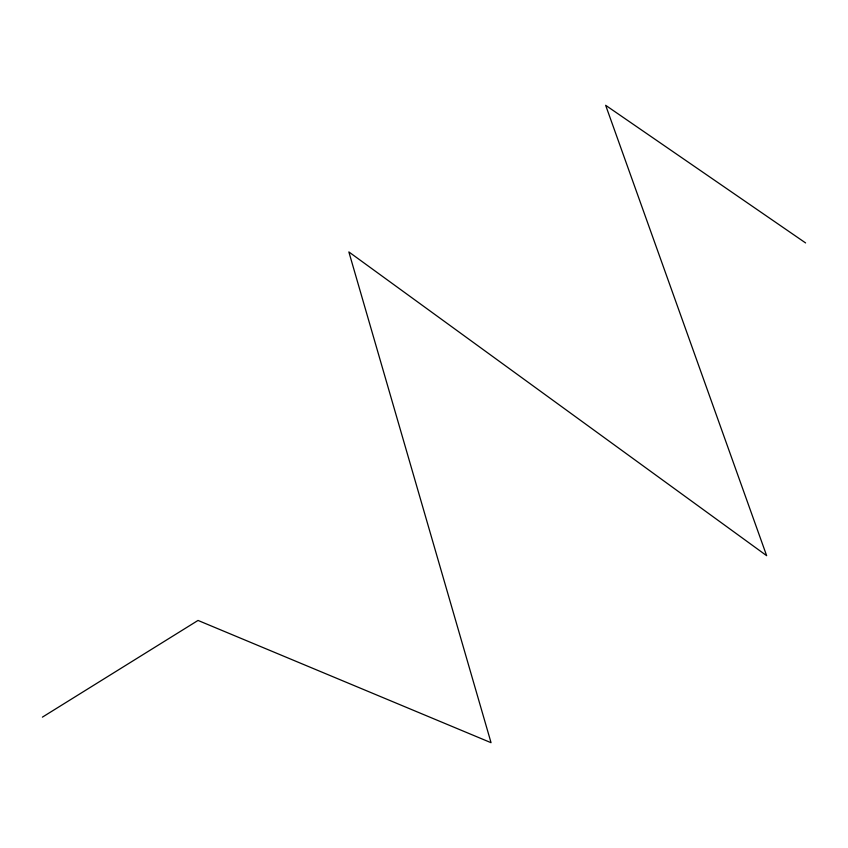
<?xml version="1.0" encoding="UTF-8"?>
<svg xmlns="http://www.w3.org/2000/svg" width="848" height="848" viewBox="0 0 848 848"><rect width="100%" height="100%" fill="white"/><g stroke="black" fill="none" stroke-linecap="round" stroke-linejoin="round"><path stroke-width="1.27" d="M42.4 717.143L198.029 620.439L491.056 742.7L348.857 251.93L766.645 555.673L605.652 105.3L805.6 242.931"/></g></svg>
